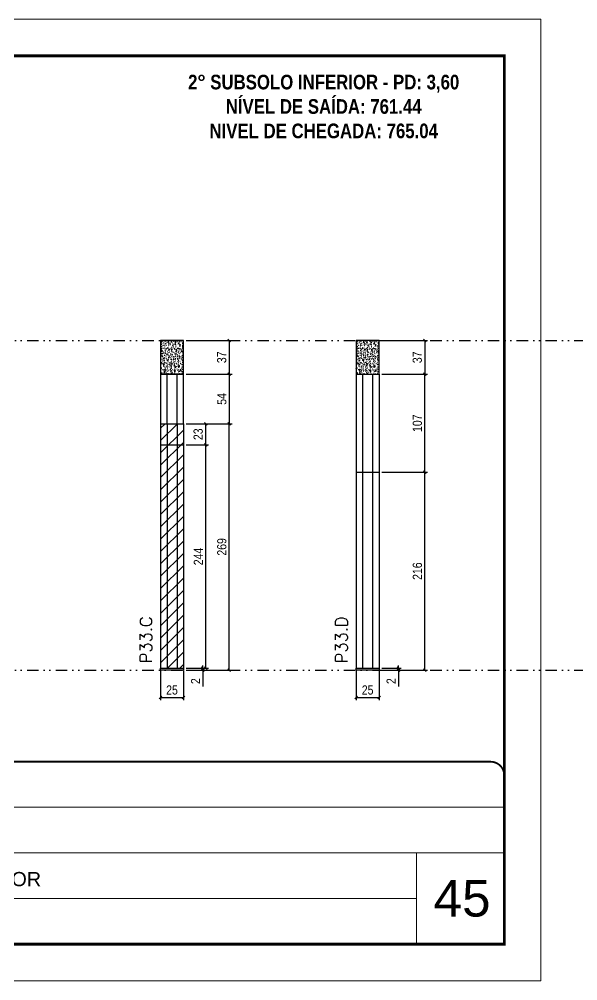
# Model space of a CAD drawing. Extents: x 13513 to 27878, y -21631 to 6985.
# Drawn here: x 15329 to 15939, y -6700 to -5650 of the extents above; entities that cross this region are included whole.
import ezdxf

# ---------------------------------------------------------------- set-up
doc = ezdxf.new("R2010")
doc.units = 0
for name, pattern in [('CONTINUO', [0]), ('DASHED', [0.75, 0.5, -0.25]), ('DIVIDE2', [0.625, 0.25, -0.125, 0, -0.125, 0, -0.125])]:
    doc.linetypes.add(name, pattern=pattern)
for name, color, linetype, lineweight in [('CARIMBO', 255, 'Continuous', 9), ('Folhas', 255, 'Continuous', 9), ('Hachura', 251, 'Continuous', 9), ('SARRAFO DE PRESSAO', 251, 'DASHED', 9), ('Texto Seção', 7, 'Continuous', 15)]:
    doc.layers.add(name, color=color, linetype=linetype, lineweight=lineweight)
for name, color, linetype in [('COTA', 241, 'Continuous'), ('NOMENCLATURA', 7, 'Continuous'), ('Nível', 160, 'Continuous'), ('Painéis', 200, 'Continuous'), ('SARR_2.2x7', 40, 'Continuous')]:
    doc.layers.add(name, color=color, linetype=linetype)
doc.styles.add('ARIAL', font='arial.ttf')
doc.styles.add('COTA TECNICA', font='techl___.ttf', dxfattribs={"height": 10})
doc.styles.add('COTA TECNICA-50', font='techl___.ttf', dxfattribs={"height": 10})
doc.styles.add('REGUA-120', font='ROMANS.shx', dxfattribs={"height": 15})
doc.styles.add('ROMANC', font='techb___.ttf', dxfattribs={"height": 2.5})
doc.styles.add('Tecnologia', font='')
doc.styles.get('Tecnologia').set_extended_font_data('Forgotten Futurist')
doc.dimstyles.new('COTA PAINEL-50', dxfattribs={"dimtxt": 10, "dimasz": 3, "dimexe": 3, "dimexo": 3, "dimgap": 3, "dimtad": 1, "dimdec": 1, "dimzin": 12, "dimdsep": 46, "dimtxsty": 'COTA TECNICA-50', "dimblk1": 'OBLIQUE', "dimblk2": 'OBLIQUE', "dimsah": 1, "dimcen": 0.9, "dimclrd": 4, "dimclre": 4, "dimclrt": 240, "dimadec": 1, "dimazin": 3, "dimtfac": 1, "dimtdec": 1, "dimtmove": 0, "dimatfit": 3, "dimfxl": 1, "dimtolj": 1, "dimtzin": 12, "dimarcsym": 0})
doc.dimstyles.new('PAINEL', dxfattribs={"dimtxt": 10, "dimasz": 3, "dimexe": 3, "dimexo": 3, "dimgap": 3, "dimtad": 1, "dimdec": 1, "dimzin": 12, "dimdsep": 46, "dimtxsty": 'COTA TECNICA', "dimblk1": 'OBLIQUE', "dimblk2": 'OBLIQUE', "dimsah": 1, "dimcen": 0.9, "dimclrd": 4, "dimclre": 4, "dimclrt": 240, "dimadec": 1, "dimazin": 3, "dimtfac": 1, "dimtdec": 1, "dimtmove": 0, "dimatfit": 3, "dimfxl": 1, "dimtolj": 1, "dimtzin": 12, "dimarcsym": 0})

# ---------------------------------------------------------------- blocks, each defined once
blk = doc.blocks.new('9999999999')
at = {"color": 30, "linetype": 'CONTINUO'}
for p, q in [((98564.6, 34230.2), (98564.6, 34429.4)), ((98564.6, 34379.6), (99584, 34379.6)), ((98564.6, 34329.8), (99488, 34329.8)), ((99584, 34329.8), (99488, 34329.8)), ((99488, 34329.8), (99488, 34230.2)), ((98564.6, 34280), (99488, 34280))]:
    blk.add_line(p, q, dxfattribs=at)
at = {"color": 30, "linetype": 'CONTINUO', "const_width": 2}
blk.add_lwpolyline([(99584, 34230.2), (99584, 34414.4, 0.414214), (99569, 34429.4), (98229, 34429.4, 0.414214), (98214, 34414.4), (98214, 34245.2, 0.414214), (98229, 34230.2), (99584, 34230.2)], format="xyb", dxfattribs=at)
at = {"layer": 'Folhas'}
blk.add_lwpolyline([(98139, 34190.2), (99624, 34190.2), (99624, 35240.2), (98139, 35240.2)], close=True, dxfattribs=at)
at = {"layer": 'Folhas', "color": 30, "const_width": 3}
blk.add_lwpolyline([(98214, 34230.2), (99584, 34230.2), (99584, 35200.2), (98214, 35200.2)], close=True, dxfattribs=at)
at = {"color": 7, "linetype": 'Continuous', "ltscale": 5, "style": 'ARIAL'}
for s, height, p in [('SKR', 15.48, (98837.7, 34393.1)), ('LEAF LOEFGREN', 15.483, (98837.7, 34343.3)), ('2° SUBSOLO INFERIOR', 15.483, (98837.7, 34293.5)), ('NOVA SISTEMAS CONSTRUTIVOS', 11.059, (98263.2, 34267.2)), ('PILARES', 15.48, (98837.7, 34243.7))]:
    blk.add_text(s, height=height, dxfattribs=at).set_placement(p)
at = {"layer": 'Folhas', "color": 7, "style": 'Tecnologia', "width": 1.5}
for s, p in [('CLIENTE:', (98573.7, 34397.2)), ('OBRA:', (98573.7, 34347.3)), ('PAVIMENTO:', (98573.7, 34297.5)), ('PROJETO:', (98573.7, 34247.7))]:
    blk.add_text(s, height=14, dxfattribs=at).set_placement(p)
blk = doc.blocks.new('_Oblique')
at = {"color": 0, "linetype": 'ByBlock', "lineweight": -2}
blk.add_line((-0.5, -0.5), (0.5, 0.5), dxfattribs=at)
blk = doc.blocks.new('*D2066')
at = {"layer": 'COTA', "color": 4, "lineweight": -2, "transparency": 16777216}
for p, q in [((15483.2, -6361.3), (15483.2, -6393.2)), ((15508.2, -6361.3), (15508.2, -6393.2)), ((15483.2, -6390.2), (15508.2, -6390.2))]:
    blk.add_line(p, q, dxfattribs=at)
at = {"layer": 'Defpoints', "color": 0, "transparency": 16777216}
for p in [(15483.2, -6358.3), (15508.2, -6358.3), (15508.2, -6390.2)]:
    blk.add_point(p, dxfattribs=at)
at = {"layer": 'COTA', "color": 4, "lineweight": -2, "transparency": 16777216, "xscale": 3, "yscale": 3, "zscale": 3, "rotation": 180}
blk.add_blockref('_Oblique', (15483.2, -6390.2), dxfattribs=at)
at = {"layer": 'COTA', "color": 4, "lineweight": -2, "transparency": 16777216, "xscale": 3, "yscale": 3, "zscale": 3}
blk.add_blockref('_Oblique', (15508.2, -6390.2), dxfattribs=at)
at = {"layer": 'COTA', "color": 240, "transparency": 16777216, "insert": (15495.7, -6382.1), "char_height": 10, "attachment_point": 5, "style": 'COTA TECNICA'}
blk.add_mtext('\\A1;25', dxfattribs=at)
blk = doc.blocks.new('*D2067')
at = {"layer": 'COTA', "color": 4, "lineweight": -2, "transparency": 16777216}
for p, q in [((15511.2, -6358.3), (15532.4, -6358.3)), ((15511.2, -6360.3), (15532.4, -6360.3)), ((15529.4, -6358.3), (15529.4, -6355.3)), ((15529.4, -6358.3), (15529.4, -6360.3)), ((15529.4, -6360.3), (15529.4, -6378.4))]:
    blk.add_line(p, q, dxfattribs=at)
at = {"layer": 'Defpoints', "color": 0, "transparency": 16777216}
for p in [(15508.2, -6358.3), (15508.2, -6360.3), (15529.4, -6358.3)]:
    blk.add_point(p, dxfattribs=at)
at = {"layer": 'COTA', "color": 4, "lineweight": -2, "transparency": 16777216, "xscale": 3, "yscale": 3, "zscale": 3}
for p, rotation in [((15529.4, -6358.3), 270), ((15529.4, -6360.3), 90)]:
    blk.add_blockref('_Oblique', p, dxfattribs=dict(at, rotation=rotation))
at = {"layer": 'COTA', "color": 240, "transparency": 16777216, "insert": (15521.4, -6372.4), "char_height": 10, "attachment_point": 5, "rotation": 90, "style": 'COTA TECNICA-50'}
blk.add_mtext('\\A1;2', dxfattribs=at)
blk = doc.blocks.new('*D2072')
at = {"layer": 'COTA', "color": 4, "linetype": 'ByBlock', "lineweight": -2, "transparency": 16777216}
for p, q in [((15511.2, -6000.3), (15561.2, -6000.3)), ((15558.2, -6000.3), (15558.2, -6037.3)), ((15511.2, -6037.3), (15561.2, -6037.3))]:
    blk.add_line(p, q, dxfattribs=at)
at = {"layer": 'Defpoints', "color": 0, "linetype": 'ByBlock', "transparency": 16777216}
for p in [(15508.2, -6000.3), (15508.2, -6037.3), (15558.2, -6037.3)]:
    blk.add_point(p, dxfattribs=at)
at = {"layer": 'COTA', "color": 4, "linetype": 'ByBlock', "lineweight": -2, "transparency": 16777216, "xscale": 3, "yscale": 3, "zscale": 3}
for p, rotation in [((15558.2, -6000.3), 90), ((15558.2, -6037.3), 270)]:
    blk.add_blockref('_Oblique', p, dxfattribs=dict(at, rotation=rotation))
at = {"layer": 'COTA', "color": 240, "linetype": 'ByBlock', "transparency": 16777216, "insert": (15550, -6018.8), "char_height": 10, "attachment_point": 5, "rotation": 90, "style": 'COTA TECNICA'}
blk.add_mtext('\\A1;37', dxfattribs=at)
blk = doc.blocks.new('*D2068')
at = {"layer": 'COTA', "color": 4, "lineweight": -2, "transparency": 16777216}
for p, q in [((15511.2, -6091.3), (15561.2, -6091.3)), ((15558.2, -6360.3), (15558.2, -6091.3)), ((15511.2, -6360.3), (15561.2, -6360.3))]:
    blk.add_line(p, q, dxfattribs=at)
at = {"layer": 'Defpoints', "color": 0, "transparency": 16777216}
for p in [(15508.2, -6091.3), (15558.2, -6091.3), (15508.2, -6360.3)]:
    blk.add_point(p, dxfattribs=at)
at = {"layer": 'COTA', "color": 4, "lineweight": -2, "transparency": 16777216, "xscale": 3, "yscale": 3, "zscale": 3}
for p, rotation in [((15558.2, -6091.3), 90), ((15558.2, -6360.3), 270)]:
    blk.add_blockref('_Oblique', p, dxfattribs=dict(at, rotation=rotation))
at = {"layer": 'COTA', "color": 240, "transparency": 16777216, "insert": (15550.1, -6225.8), "char_height": 10, "attachment_point": 5, "rotation": 90, "style": 'COTA TECNICA-50'}
blk.add_mtext('\\A1;269', dxfattribs=at)
blk = doc.blocks.new('*D2073')
at = {"layer": 'COTA', "color": 4, "lineweight": -2, "transparency": 16777216}
for p, q in [((15511.2, -6114.3), (15535.5, -6114.3)), ((15532.5, -6358.3), (15532.5, -6114.3)), ((15511.2, -6358.3), (15535.5, -6358.3))]:
    blk.add_line(p, q, dxfattribs=at)
at = {"layer": 'Defpoints', "color": 0, "transparency": 16777216}
for p in [(15508.2, -6114.3), (15532.5, -6114.3), (15508.2, -6358.3)]:
    blk.add_point(p, dxfattribs=at)
at = {"layer": 'COTA', "color": 4, "lineweight": -2, "transparency": 16777216, "xscale": 3, "yscale": 3, "zscale": 3}
for p, rotation in [((15532.5, -6114.3), 90), ((15532.5, -6358.3), 270)]:
    blk.add_blockref('_Oblique', p, dxfattribs=dict(at, rotation=rotation))
at = {"layer": 'COTA', "color": 240, "transparency": 16777216, "insert": (15524.4, -6236.3), "char_height": 10, "attachment_point": 5, "rotation": 90, "style": 'COTA TECNICA'}
blk.add_mtext('\\A1;244', dxfattribs=at)
blk = doc.blocks.new('*D2074')
at = {"layer": 'COTA', "color": 4, "lineweight": -2, "transparency": 16777216}
for p, q in [((15511.2, -6091.3), (15535.5, -6091.3)), ((15532.5, -6114.3), (15532.5, -6091.3)), ((15511.2, -6114.3), (15535.5, -6114.3))]:
    blk.add_line(p, q, dxfattribs=at)
at = {"layer": 'Defpoints', "color": 0, "transparency": 16777216}
for p in [(15508.2, -6091.3), (15532.5, -6091.3), (15508.2, -6114.3)]:
    blk.add_point(p, dxfattribs=at)
at = {"layer": 'COTA', "color": 4, "lineweight": -2, "transparency": 16777216, "xscale": 3, "yscale": 3, "zscale": 3}
for p, rotation in [((15532.5, -6091.3), 90), ((15532.5, -6114.3), 270)]:
    blk.add_blockref('_Oblique', p, dxfattribs=dict(at, rotation=rotation))
at = {"layer": 'COTA', "color": 240, "transparency": 16777216, "insert": (15524.3, -6102.8), "char_height": 10, "attachment_point": 5, "rotation": 90, "style": 'COTA TECNICA'}
blk.add_mtext('\\A1;23', dxfattribs=at)
blk = doc.blocks.new('*D2085')
at = {"layer": 'COTA', "color": 4, "lineweight": -2, "transparency": 16777216}
for p, q in [((15511.2, -6037.3), (15561.2, -6037.3)), ((15558.2, -6037.3), (15558.2, -6091.3)), ((15511.2, -6091.3), (15561.2, -6091.3))]:
    blk.add_line(p, q, dxfattribs=at)
at = {"layer": 'Defpoints', "color": 0, "transparency": 16777216}
for p in [(15508.2, -6037.3), (15508.2, -6091.3), (15558.2, -6091.3)]:
    blk.add_point(p, dxfattribs=at)
at = {"layer": 'COTA', "color": 4, "lineweight": -2, "transparency": 16777216, "xscale": 3, "yscale": 3, "zscale": 3}
for p, rotation in [((15558.2, -6037.3), 90), ((15558.2, -6091.3), 270)]:
    blk.add_blockref('_Oblique', p, dxfattribs=dict(at, rotation=rotation))
at = {"layer": 'COTA', "color": 240, "transparency": 16777216, "insert": (15550.1, -6064.3), "char_height": 10, "attachment_point": 5, "rotation": 90, "style": 'COTA TECNICA'}
blk.add_mtext('\\A1;54', dxfattribs=at)
blk = doc.blocks.new('*D2086')
at = {"layer": 'COTA', "color": 4, "lineweight": -2, "transparency": 16777216}
for p, q in [((15696.8, -6361.3), (15696.8, -6393.2)), ((15721.8, -6361.3), (15721.8, -6393.2)), ((15696.8, -6390.2), (15721.8, -6390.2))]:
    blk.add_line(p, q, dxfattribs=at)
at = {"layer": 'Defpoints', "color": 0, "transparency": 16777216}
for p in [(15696.8, -6358.3), (15721.8, -6358.3), (15721.8, -6390.2)]:
    blk.add_point(p, dxfattribs=at)
at = {"layer": 'COTA', "color": 4, "lineweight": -2, "transparency": 16777216, "xscale": 3, "yscale": 3, "zscale": 3, "rotation": 180}
blk.add_blockref('_Oblique', (15696.8, -6390.2), dxfattribs=at)
at = {"layer": 'COTA', "color": 4, "lineweight": -2, "transparency": 16777216, "xscale": 3, "yscale": 3, "zscale": 3}
blk.add_blockref('_Oblique', (15721.8, -6390.2), dxfattribs=at)
at = {"layer": 'COTA', "color": 240, "transparency": 16777216, "insert": (15709.3, -6382.1), "char_height": 10, "attachment_point": 5, "style": 'COTA TECNICA'}
blk.add_mtext('\\A1;25', dxfattribs=at)
blk = doc.blocks.new('*D2087')
at = {"layer": 'COTA', "color": 4, "lineweight": -2, "transparency": 16777216}
for p, q in [((15724.8, -6358.3), (15746, -6358.3)), ((15724.8, -6360.3), (15746, -6360.3)), ((15743, -6358.3), (15743, -6355.3)), ((15743, -6358.3), (15743, -6360.3)), ((15743, -6360.3), (15743, -6378.4))]:
    blk.add_line(p, q, dxfattribs=at)
at = {"layer": 'Defpoints', "color": 0, "transparency": 16777216}
for p in [(15721.8, -6358.3), (15721.8, -6360.3), (15743, -6358.3)]:
    blk.add_point(p, dxfattribs=at)
at = {"layer": 'COTA', "color": 4, "lineweight": -2, "transparency": 16777216, "xscale": 3, "yscale": 3, "zscale": 3}
for p, rotation in [((15743, -6358.3), 270), ((15743, -6360.3), 90)]:
    blk.add_blockref('_Oblique', p, dxfattribs=dict(at, rotation=rotation))
at = {"layer": 'COTA', "color": 240, "transparency": 16777216, "insert": (15735, -6372.4), "char_height": 10, "attachment_point": 5, "rotation": 90, "style": 'COTA TECNICA-50'}
blk.add_mtext('\\A1;2', dxfattribs=at)
blk = doc.blocks.new('*D2089')
at = {"layer": 'COTA', "color": 4, "linetype": 'ByBlock', "lineweight": -2, "transparency": 16777216}
for p, q in [((15724.8, -6000.3), (15774.8, -6000.3)), ((15771.8, -6000.3), (15771.8, -6037.3)), ((15724.8, -6037.3), (15774.8, -6037.3))]:
    blk.add_line(p, q, dxfattribs=at)
at = {"layer": 'Defpoints', "color": 0, "linetype": 'ByBlock', "transparency": 16777216}
for p in [(15721.8, -6000.3), (15721.8, -6037.3), (15771.8, -6037.3)]:
    blk.add_point(p, dxfattribs=at)
at = {"layer": 'COTA', "color": 4, "linetype": 'ByBlock', "lineweight": -2, "transparency": 16777216, "xscale": 3, "yscale": 3, "zscale": 3}
for p, rotation in [((15771.8, -6000.3), 90), ((15771.8, -6037.3), 270)]:
    blk.add_blockref('_Oblique', p, dxfattribs=dict(at, rotation=rotation))
at = {"layer": 'COTA', "color": 240, "linetype": 'ByBlock', "transparency": 16777216, "insert": (15763.5, -6018.8), "char_height": 10, "attachment_point": 5, "rotation": 90, "style": 'COTA TECNICA'}
blk.add_mtext('\\A1;37', dxfattribs=at)
blk = doc.blocks.new('*D2088')
at = {"layer": 'COTA', "color": 4, "lineweight": -2, "transparency": 16777216}
for p, q in [((15724.8, -6144.3), (15774.8, -6144.3)), ((15771.8, -6360.3), (15771.8, -6144.3)), ((15724.8, -6360.3), (15774.8, -6360.3))]:
    blk.add_line(p, q, dxfattribs=at)
at = {"layer": 'Defpoints', "color": 0, "transparency": 16777216}
for p in [(15721.8, -6144.3), (15771.8, -6144.3), (15721.8, -6360.3)]:
    blk.add_point(p, dxfattribs=at)
at = {"layer": 'COTA', "color": 4, "lineweight": -2, "transparency": 16777216, "xscale": 3, "yscale": 3, "zscale": 3}
for p, rotation in [((15771.8, -6144.3), 90), ((15771.8, -6360.3), 270)]:
    blk.add_blockref('_Oblique', p, dxfattribs=dict(at, rotation=rotation))
at = {"layer": 'COTA', "color": 240, "transparency": 16777216, "insert": (15763.6, -6252.3), "char_height": 10, "attachment_point": 5, "rotation": 90, "style": 'COTA TECNICA-50'}
blk.add_mtext('\\A1;216', dxfattribs=at)
blk = doc.blocks.new('*D2090')
at = {"layer": 'COTA', "color": 4, "lineweight": -2, "transparency": 16777216}
for p, q in [((15724.8, -6037.3), (15774.8, -6037.3)), ((15771.8, -6144.3), (15771.8, -6037.3)), ((15724.8, -6144.3), (15774.8, -6144.3))]:
    blk.add_line(p, q, dxfattribs=at)
at = {"layer": 'Defpoints', "color": 0, "transparency": 16777216}
for p in [(15721.8, -6037.3), (15771.8, -6037.3), (15721.8, -6144.3)]:
    blk.add_point(p, dxfattribs=at)
at = {"layer": 'COTA', "color": 4, "lineweight": -2, "transparency": 16777216, "xscale": 3, "yscale": 3, "zscale": 3}
for p, rotation in [((15771.8, -6037.3), 90), ((15771.8, -6144.3), 270)]:
    blk.add_blockref('_Oblique', p, dxfattribs=dict(at, rotation=rotation))
at = {"layer": 'COTA', "color": 240, "transparency": 16777216, "insert": (15763.6, -6090.8), "char_height": 10, "attachment_point": 5, "rotation": 90, "style": 'COTA TECNICA'}
blk.add_mtext('\\A1;107', dxfattribs=at)

msp = doc.modelspace()

# ---------------------------------------------------------------- hatches: boundary and pattern name
at = {"layer": 'COTA'}
h = msp.add_hatch(dxfattribs=at)
h.set_pattern_fill('AR-CONC', color=256, scale=0.03)
h.set_pattern_definition([(50, (-3170, -2307.474), (5.4655401, -0.4781726), [0.5715, -6.2865]), (355, (-3170, -2307.474), (-1.0573026, 5.7317054), [0.4572, -5.0292175]), (100.451445, (-3169.5445, -2307.514), (4.4082374, 5.2535326), [0.4857003, -5.3427073]), (46.1842, (-3170, -2305.95), (8.1323712, -1.2612698), [0.85725, -9.42975]), (96.635558, (-3169.322, -2306.055), (7.122124, 7.4227837), [0.7285507, -8.0140682]), (351.18415, (-3170, -2305.95), (7.122124, 7.4227837), [0.685799, -7.543792]), (21, (-3169.238, -2306.331), (4.5484317, -3.0679559), [0.5715, -6.2865]), (326, (-3169.238, -2306.331), (1.8540609, 5.525639), [0.4572, -5.0292]), (71.451445, (-3168.859, -2306.587), (6.4024926, 2.457683), [0.4857003, -5.3426981]), (37.5, (-3170, -2307.4741), (0.0926581, 2.53665117), [0, -4.96824, 0, -5.1054, 0, -5.04825]), (7.5, (-3170, -2307.474), (2.00458988, 3.00541724), [0, -2.91084, 0, -4.85394, 0, -1.92405]), (327.5, (-3171.6993, -2307.4741), (4.06771786, -0.17186232), [0, -1.905, 0, -5.9436, 0, -7.8867]), (317.5, (-3172.4613, -2307.474), (4.44387544, 0.7627947), [0, -2.4765, 0, -3.94716, 0, -5.6007])])
h.paths.add_polyline_path([(15483.25, -6000.32), (15483.25, -6015.18), (15508.25, -6015.18), (15508.25, -6000.32)])
h.paths.add_polyline_path([(15508.25, -6037.32), (15508.25, -6015.18), (15483.25, -6015.18), (15483.25, -6037.32)])
h = msp.add_hatch(dxfattribs=at)
h.set_pattern_fill('AR-CONC', color=256, scale=0.03)
h.set_pattern_definition([(50, (-2956.4846, -2307.474), (5.4655401, -0.4781726), [0.5715, -6.2865]), (355, (-2956.4846, -2307.474), (-1.0573026, 5.7317054), [0.4572, -5.0292175]), (100.451445, (-2956.029, -2307.514), (4.4082374, 5.2535326), [0.4857003, -5.3427073]), (46.1842, (-2956.4846, -2305.95), (8.1323712, -1.2612698), [0.85725, -9.42975]), (96.635558, (-2955.807, -2306.055), (7.122124, 7.4227837), [0.7285507, -8.0140682]), (351.18415, (-2956.485, -2305.95), (7.122124, 7.4227837), [0.685799, -7.543792]), (21, (-2955.7226, -2306.331), (4.5484317, -3.0679559), [0.5715, -6.2865]), (326, (-2955.7226, -2306.331), (1.8540609, 5.525639), [0.4572, -5.0292]), (71.451445, (-2955.3435, -2306.587), (6.4024926, 2.457683), [0.4857003, -5.3426981]), (37.5, (-2956.4846, -2307.4741), (0.0926581, 2.53665117), [0, -4.96824, 0, -5.1054, 0, -5.04825]), (7.5, (-2956.4846, -2307.474), (2.00458988, 3.00541724), [0, -2.91084, 0, -4.85394, 0, -1.92405]), (327.5, (-2958.1838, -2307.4741), (4.06771786, -0.17186232), [0, -1.905, 0, -5.9436, 0, -7.8867]), (317.5, (-2958.946, -2307.474), (4.44387544, 0.7627947), [0, -2.4765, 0, -3.94716, 0, -5.6007])])
h.paths.add_polyline_path([(15696.76, -6000.32), (15696.76, -6015.18), (15721.76, -6015.18), (15721.76, -6000.32)])
h.paths.add_polyline_path([(15721.76, -6037.32), (15721.76, -6015.18), (15696.76, -6015.18), (15696.76, -6037.32)])
at = {"layer": 'Hachura', "linetype": 'ByBlock'}
h = msp.add_hatch(dxfattribs=at)
h.set_pattern_fill('ANSI31', color=256, scale=3)
h.paths.add_polyline_path([(14635.78, -6114.32), (14635.78, -6236.32), (14857.78, -6236.32), (14857.78, -6114.32)])
h.paths.add_polyline_path([(14635.78, -6236.32), (14635.78, -6358.32), (14857.78, -6358.32), (14857.78, -6236.32)])
h.paths.add_polyline_path([(15261.02, -6236.32), (15261.02, -6114.32), (15039.02, -6114.32), (15039.02, -6236.32)])
h.paths.add_polyline_path([(15508.25, -6114.32), (15483.25, -6114.32), (15483.25, -6358.32), (15508.25, -6358.32)])
h.paths.add_polyline_path([(15508.25, -6091.32), (15483.25, -6091.32), (15483.25, -6114.32), (15508.25, -6114.32)])

# ---------------------------------------------------------------- linework, layer by layer
at = {"layer": 'COTA', "linetype": 'ByBlock'}
for points in [[(15483.25, -6037.32), (15508.25, -6037.32), (15508.25, -6000.32), (15483.25, -6000.32)], [(15696.76, -6037.32), (15721.76, -6037.32), (15721.76, -6000.32), (15696.76, -6000.32)]]:
    msp.add_lwpolyline(points, close=True, dxfattribs=at)
at = {"layer": 'Nível', "color": 4, "linetype": 'DIVIDE2', "ltscale": 50}
for p, q in [((13513.27, -6000.32), (19068.47, -6000.32)), ((13513.27, -6360.32), (21517.65, -6360.32))]:
    msp.add_line(p, q, dxfattribs=at)
at = {"layer": 'Painéis'}
for p, q in [((15696.76, -6037.32), (15696.76, -6358.32)), ((15696.76, -6037.32), (15721.76, -6037.32)), ((15721.76, -6037.32), (15721.76, -6358.32)), ((15483.25, -6091.32), (15483.25, -6358.32)), ((15508.25, -6091.32), (15508.25, -6358.32)), ((15483.25, -6114.32), (15508.25, -6114.32)), ((15696.76, -6144.32), (15721.76, -6144.32)), ((15483.25, -6358.32), (15508.25, -6358.32)), ((15483.25, -6358.32), (15508.25, -6358.32)), ((15483.25, -6360.32), (15483.25, -6358.32)), ((15508.25, -6360.32), (15483.25, -6360.32)), ((15508.25, -6358.32), (15508.25, -6360.32)), ((15696.76, -6358.32), (15721.76, -6358.32)), ((15696.76, -6358.32), (15721.76, -6358.32)), ((15696.76, -6360.32), (15696.76, -6358.32)), ((15721.76, -6360.32), (15696.76, -6360.32)), ((15721.76, -6358.32), (15721.76, -6360.32))]:
    msp.add_line(p, q, dxfattribs=at)
msp.add_lwpolyline([(15483.25, -6091.32), (15508.25, -6091.32), (15508.25, -6037.32), (15483.25, -6037.32)], close=True, dxfattribs=at)
at = {"layer": 'SARR_2.2x7'}
for p, q in [((15490.25, -6091.32), (15490.25, -6037.32)), ((15501.25, -6091.32), (15501.25, -6037.32)), ((15703.76, -6037.32), (15703.76, -6144.32)), ((15714.76, -6037.32), (15714.76, -6144.32)), ((15490.25, -6091.32), (15490.25, -6358.32)), ((15501.25, -6091.32), (15501.25, -6358.32)), ((15703.76, -6144.32), (15703.76, -6358.32)), ((15714.76, -6144.32), (15714.76, -6358.32))]:
    msp.add_line(p, q, dxfattribs=at)

# ---------------------------------------------------------------- block references
at = {"layer": 'SARRAFO DE PRESSAO', "color": 6, "linetype": 'ByBlock'}
msp.add_blockref('9999999999', (-83725.51, -40889.8), dxfattribs=at)

# ---------------------------------------------------------------- texts
at = {"layer": 'CARIMBO', "style": 'ARIAL'}
msp.add_text('45', height=40, dxfattribs=at).set_placement((15781.33, -6629.46))
at = {"layer": 'NOMENCLATURA', "color": 2, "insert": (15661.31, -5683.54), "char_height": 16, "attachment_point": 2, "style": 'ROMANC'}
msp.add_mtext_dynamic_manual_height_columns('\\P2° SUBSOLO INFERIOR - PD: 3,60\\PNÍVEL DE SAÍDA: 761.44\\PNIVEL DE CHEGADA: 765.04', width=432.3511, gutter_width=1, heights=[0], dxfattribs=at)
at = {"layer": 'Texto Seção', "char_height": 13, "width": 370.6998, "attachment_point": 7, "rotation": 90, "style": 'REGUA-120'}
for s, insert in [('P33.C', (15473.8, -6352.9)), ('P33.D', (15687.31, -6352.9))]:
    msp.add_mtext(s, dxfattribs=dict(at, insert=insert))

# ---------------------------------------------------------------- dimensions: what is measured, and where the dimension line sits
at = {"layer": 'COTA', "linetype": 'ByBlock'}
for base, p1, p2, picture, middle in [((15558.24, -6037.32), (15508.25, -6000.32), (15508.25, -6037.32), '*D2072', (15550.02, -6018.82)), ((15771.75, -6037.32), (15721.76, -6000.32), (15721.76, -6037.32), '*D2089', (15763.53, -6018.82))]:
    dim = msp.add_linear_dim(base=base, p1=p1, p2=p2, angle=90, dimstyle='PAINEL', dxfattribs=at)
    dim.commit()
    dim.dimension.update_dxf_attribs({"geometry": picture, "text_midpoint": middle})
at = {"layer": 'COTA'}
for base, p1, p2, dimstyle, picture, middle in [((15558.24, -6091.32), (15508.25, -6037.32), (15508.25, -6091.32), 'PAINEL', '*D2085', (15550.13, -6064.32)), ((15771.75, -6037.32), (15721.76, -6144.32), (15721.76, -6037.32), 'PAINEL', '*D2090', (15763.65, -6090.82)), ((15558.24, -6091.32), (15508.25, -6360.32), (15508.25, -6091.32), 'COTA PAINEL-50', '*D2068', (15550.11, -6225.82)), ((15532.51, -6091.32), (15508.25, -6114.32), (15508.25, -6091.32), 'PAINEL', '*D2074', (15524.3, -6102.82)), ((15532.51, -6114.32), (15508.25, -6358.32), (15508.25, -6114.32), 'PAINEL', '*D2073', (15524.44, -6236.32)), ((15771.75, -6144.32), (15721.76, -6360.32), (15721.76, -6144.32), 'COTA PAINEL-50', '*D2088', (15763.65, -6252.32))]:
    dim = msp.add_linear_dim(base=base, p1=p1, p2=p2, angle=90, dimstyle=dimstyle, dxfattribs=at)
    dim.commit()
    dim.dimension.update_dxf_attribs({"geometry": picture, "text_midpoint": middle})
for base, p1, p2, picture, middle in [((15508.25, -6390.21), (15483.25, -6358.32), (15508.25, -6358.32), '*D2066', (15495.75, -6382.1)), ((15721.76, -6390.21), (15696.76, -6358.32), (15721.76, -6358.32), '*D2086', (15709.26, -6382.1))]:
    dim = msp.add_linear_dim(base=base, p1=p1, p2=p2, dimstyle='PAINEL', override={"dimarcsym": 2}, dxfattribs=at)
    dim.commit()
    dim.dimension.update_dxf_attribs({"geometry": picture, "text_midpoint": middle})
for base, p1, p2, picture, middle in [((15529.44, -6358.32), (15508.25, -6360.32), (15508.25, -6358.32), '*D2067', (15529.44, -6372.37)), ((15742.96, -6358.32), (15721.76, -6360.32), (15721.76, -6358.32), '*D2087', (15742.96, -6372.37))]:
    dim = msp.add_linear_dim(base=base, p1=p1, p2=p2, angle=90, dimstyle='COTA PAINEL-50', dxfattribs=at)
    dim.commit()
    dim.dimension.update_dxf_attribs({"geometry": picture, "text_midpoint": middle, "dimtype": 160})

doc.saveas('drawing.dxf')
